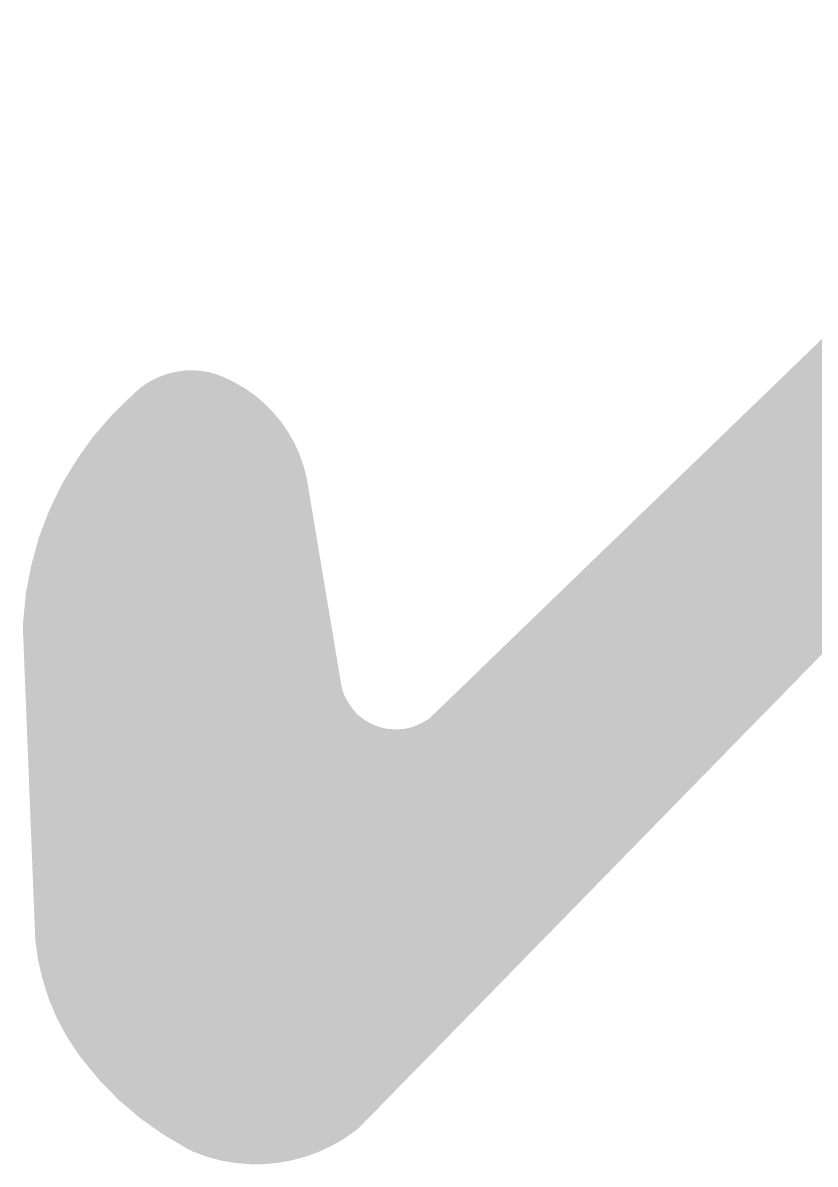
# Model space of a CAD drawing. Extents: x -22 to 197, y -17 to 116.
# Drawn here: x 120.48 to 122.168, y 61.699 to 64.132 of the extents above; entities that cross this region are included whole.
import ezdxf

# ---------------------------------------------------------------- set-up
doc = ezdxf.new("R2010")
doc.units = 0
doc.header["$MEASUREMENT"] = 0
doc.layers.add('TOPOVERLAY', color=2, linetype='CONTINUOUS')

msp = doc.modelspace()

# ---------------------------------------------------------------- linework, layer by layer
at = {"layer": 'TOPOVERLAY', "const_width": 0.05}
for points in [[(121.3654, 62.6329), (122.8899, 64.1074)], [(121.1784, 61.7939), (123.0264, 63.6854)], [(122.1804, 63.4214), (122.7684, 63.4214)], [(122.1549, 63.3964), (122.7444, 63.3964)], [(122.1679, 63.4089), (122.7564, 63.4089)], [(122.1299, 63.3719), (122.7204, 63.3719)], [(122.1424, 63.3844), (122.7324, 63.3844)], [(120.7569, 63.3424), (120.7684, 63.3489)], [(120.7659, 63.3474), (120.9124, 63.3474)], [(120.7684, 63.3489), (120.7799, 63.3544)], [(120.7799, 63.3544), (120.7924, 63.3589)], [(120.7924, 63.3589), (120.8049, 63.3624)], [(120.7944, 63.3599), (120.8834, 63.3599)], [(120.8049, 63.3624), (120.8179, 63.3649)], [(120.8179, 63.3649), (120.8309, 63.3664)], [(120.8309, 63.3664), (120.8439, 63.3664)], [(120.8439, 63.3664), (120.8569, 63.3654)], [(120.8569, 63.3654), (120.8699, 63.3634)], [(120.8699, 63.3634), (120.8824, 63.3599)], [(120.8824, 63.3599), (120.8949, 63.3554)], [(120.8949, 63.3554), (120.9199, 63.3434)], [(120.9199, 63.3434), (120.9409, 63.3314)], [(122.1044, 63.3474), (122.6959, 63.3474)], [(122.1169, 63.3599), (122.7084, 63.3599)], [(120.6874, 63.2784), (120.7364, 63.3264)], [(120.7329, 63.3229), (120.9529, 63.3229)], [(120.7464, 63.3349), (120.7569, 63.3424)], [(120.7469, 63.3349), (120.9344, 63.3349)], [(120.9409, 63.3314), (120.9604, 63.3174)], [(122.0789, 63.3229), (122.6719, 63.3229)], [(122.0914, 63.3349), (122.6839, 63.3349)], [(120.7079, 63.2984), (120.9819, 63.2984)], [(120.7204, 63.3104), (120.9684, 63.3104)], [(120.9604, 63.3174), (120.9789, 63.3014)], [(120.9789, 63.3014), (120.9954, 63.2844)], [(122.0534, 63.2984), (122.6479, 63.2984)], [(122.0659, 63.3104), (122.6599, 63.3104)], [(120.6489, 63.2339), (120.6874, 63.2784)], [(120.6834, 63.2734), (121.0044, 63.2734)], [(120.6949, 63.2859), (120.9939, 63.2859)], [(120.9954, 63.2844), (121.0109, 63.2659)], [(122.0279, 63.2734), (122.6239, 63.2734)], [(122.0409, 63.2859), (122.6359, 63.2859)], [(120.6619, 63.2489), (121.0224, 63.2489)], [(120.6729, 63.2614), (121.0139, 63.2614)], [(121.0109, 63.2659), (121.0244, 63.2459)], [(122.0024, 63.2489), (122.5999, 63.2489)], [(122.0154, 63.2614), (122.6119, 63.2614)], [(120.6149, 63.1859), (120.6489, 63.2339)], [(120.6424, 63.2244), (121.0364, 63.2244)], [(120.6514, 63.2369), (121.0294, 63.2369)], [(121.0244, 63.2459), (121.0364, 63.2249)], [(121.0364, 63.2249), (121.0464, 63.2029)], [(121.9769, 63.2244), (122.5759, 63.2244)], [(121.9899, 63.2369), (122.5879, 63.2369)], [(120.6244, 63.1999), (121.0474, 63.1999)], [(120.6334, 63.2119), (121.0419, 63.2119)], [(121.0464, 63.2029), (121.0544, 63.1799)], [(121.9519, 63.1999), (122.5519, 63.1999)], [(121.9644, 63.2119), (122.5639, 63.2119)], [(120.5844, 63.1354), (120.6149, 63.1859)], [(120.6084, 63.1754), (121.0554, 63.1754)], [(120.6159, 63.1874), (121.0514, 63.1874)], [(121.0544, 63.1799), (121.0604, 63.1569)], [(121.9264, 63.1754), (122.5279, 63.1754)], [(121.9389, 63.1874), (122.5399, 63.1874)], [(120.5934, 63.1504), (121.0614, 63.1504)], [(120.6009, 63.1629), (121.0584, 63.1629)], [(121.0604, 63.1569), (121.1349, 62.7104)], [(121.9009, 63.1504), (122.5039, 63.1504)], [(121.9134, 63.1629), (122.5159, 63.1629)], [(120.5589, 63.0824), (120.5844, 63.1354)], [(120.5799, 63.1259), (121.0654, 63.1259)], [(120.5864, 63.1384), (121.0634, 63.1384)], [(121.8754, 63.1259), (122.4799, 63.1259)], [(121.8879, 63.1384), (122.4919, 63.1384)], [(120.5684, 63.1014), (121.0694, 63.1014)], [(120.5739, 63.1139), (121.0674, 63.1139)], [(121.8499, 63.1014), (122.4559, 63.1014)], [(121.8629, 63.1139), (122.4679, 63.1139)], [(120.5379, 63.0274), (120.5589, 63.0824)], [(120.5569, 63.0769), (121.0734, 63.0769)], [(120.5624, 63.0889), (121.0714, 63.0889)], [(121.8244, 63.0769), (122.4319, 63.0769)], [(121.8374, 63.0889), (122.4439, 63.0889)], [(120.5474, 63.0524), (121.0774, 63.0524)], [(120.5524, 63.0644), (121.0754, 63.0644)], [(121.7989, 63.0524), (122.4079, 63.0524)], [(121.8119, 63.0644), (122.4199, 63.0644)], [(120.5224, 62.9704), (120.5379, 63.0274)], [(120.5384, 63.0274), (121.0819, 63.0274)], [(120.5429, 63.0399), (121.0794, 63.0399)], [(121.7739, 63.0274), (122.3839, 63.0274)], [(121.7864, 63.0399), (122.3959, 63.0399)], [(120.5314, 63.0029), (121.0859, 63.0029)], [(120.5349, 63.0154), (121.0839, 63.0154)], [(121.7484, 63.0029), (122.3594, 63.0029)], [(121.7609, 63.0154), (122.3719, 63.0154)], [(120.5244, 62.9784), (121.0899, 62.9784)], [(120.5279, 62.9909), (121.0879, 62.9909)], [(121.7229, 62.9784), (122.3354, 62.9784)], [(121.7354, 62.9909), (122.3474, 62.9909)], [(120.5114, 62.9129), (120.5224, 62.9704)], [(120.5214, 62.9659), (121.0919, 62.9659)], [(121.7099, 62.9659), (122.3234, 62.9659)], [(120.5164, 62.9414), (121.0959, 62.9414)], [(120.5189, 62.9539), (121.0939, 62.9539)], [(121.6849, 62.9414), (122.2994, 62.9414)], [(121.6974, 62.9539), (122.3114, 62.9539)], [(120.5049, 62.8479), (120.5114, 62.9129)], [(120.5119, 62.9169), (121.0999, 62.9169)], [(120.5144, 62.9294), (121.0979, 62.9294)], [(121.6594, 62.9169), (122.2754, 62.9169)], [(121.6719, 62.9294), (122.2874, 62.9294)], [(120.5094, 62.8924), (121.1044, 62.8924)], [(120.5104, 62.9044), (121.1024, 62.9044)], [(121.6339, 62.8924), (122.2514, 62.8924)], [(121.6464, 62.9044), (122.2634, 62.9044)], [(120.5069, 62.8679), (121.1084, 62.8679)], [(120.5079, 62.8799), (121.1064, 62.8799)], [(121.6084, 62.8679), (122.2274, 62.8679)], [(121.6209, 62.8799), (122.2394, 62.8799)], [(120.5049, 62.8479), (120.5314, 62.1794)], [(120.5054, 62.8429), (121.1124, 62.8429)], [(120.5059, 62.8554), (121.1104, 62.8554)], [(121.5829, 62.8429), (122.2034, 62.8429)], [(121.5959, 62.8554), (122.2154, 62.8554)], [(120.5054, 62.8309), (121.1144, 62.8309)], [(120.5059, 62.8184), (121.1164, 62.8184)], [(121.5574, 62.8184), (122.1794, 62.8184)], [(121.5704, 62.8309), (122.1914, 62.8309)], [(120.5064, 62.8064), (121.1184, 62.8064)], [(120.5069, 62.7939), (121.1204, 62.7939)], [(121.5319, 62.7939), (122.1554, 62.7939)], [(121.5449, 62.8064), (122.1674, 62.8064)], [(120.5074, 62.7814), (121.1229, 62.7814)], [(120.5079, 62.7694), (121.1249, 62.7694)], [(121.5069, 62.7694), (122.1314, 62.7694)], [(121.5194, 62.7814), (122.1434, 62.7814)], [(120.5084, 62.7569), (121.1269, 62.7569)], [(120.5089, 62.7449), (121.1289, 62.7449)], [(121.4814, 62.7449), (122.1074, 62.7449)], [(121.4939, 62.7569), (122.1194, 62.7569)], [(120.5094, 62.7324), (121.1309, 62.7324)], [(120.5099, 62.7199), (121.1329, 62.7199)], [(121.4559, 62.7199), (122.0834, 62.7199)], [(121.4684, 62.7324), (122.0954, 62.7324)], [(120.5104, 62.7079), (121.1359, 62.7079)], [(120.5109, 62.6954), (121.1394, 62.6954)], [(121.1349, 62.7104), (121.1384, 62.6984)], [(121.1384, 62.6984), (121.1429, 62.6869)], [(121.1429, 62.6869), (121.1489, 62.6754)], [(121.4304, 62.6954), (122.0594, 62.6954)], [(121.4429, 62.7079), (122.0714, 62.7079)], [(120.5114, 62.6834), (121.1449, 62.6834)], [(120.5119, 62.6709), (121.1514, 62.6709)], [(121.1489, 62.6754), (121.1554, 62.6649)], [(121.1554, 62.6649), (121.1629, 62.6544)], [(121.4049, 62.6709), (122.0354, 62.6709)], [(121.4179, 62.6834), (122.0474, 62.6834)], [(120.5124, 62.6584), (121.1599, 62.6584)], [(120.5129, 62.6464), (121.1699, 62.6464)], [(121.3794, 62.6464), (122.0109, 62.6464)], [(121.3924, 62.6584), (122.0234, 62.6584)], [(120.5134, 62.6339), (121.1834, 62.6339)], [(120.5139, 62.6219), (121.2004, 62.6219)], [(121.1899, 62.6284), (121.2004, 62.6214)], [(121.2004, 62.6214), (121.2114, 62.6154)], [(121.2114, 62.6154), (121.2229, 62.6104)], [(121.3214, 62.6084), (121.3334, 62.6134)], [(121.3334, 62.6134), (121.3444, 62.6189)], [(121.3444, 62.6189), (121.3554, 62.6254)], [(121.3494, 62.6219), (121.9869, 62.6219)], [(121.3669, 62.6339), (121.9989, 62.6339)], [(120.5144, 62.6094), (121.2264, 62.6094)], [(120.5149, 62.5969), (121.9629, 62.5969)], [(121.2229, 62.6104), (121.2349, 62.6064)], [(121.2349, 62.6064), (121.2469, 62.6034)], [(121.2469, 62.6034), (121.2594, 62.6019)], [(121.2594, 62.6019), (121.2719, 62.6009)], [(121.2719, 62.6009), (121.2849, 62.6014)], [(121.2849, 62.6014), (121.2974, 62.6024)], [(121.2974, 62.6024), (121.3094, 62.6049)], [(121.3094, 62.6049), (121.3214, 62.6084)], [(121.3234, 62.6094), (121.9749, 62.6094)], [(120.5154, 62.5849), (121.9509, 62.5849)], [(120.5159, 62.5724), (121.9389, 62.5724)], [(120.5164, 62.5604), (121.9269, 62.5604)], [(120.5169, 62.5479), (121.9149, 62.5479)], [(120.5174, 62.5354), (121.9029, 62.5354)], [(120.5179, 62.5234), (121.8909, 62.5234)], [(120.5184, 62.5109), (121.8789, 62.5109)], [(120.5189, 62.4989), (121.8669, 62.4989)], [(120.5194, 62.4864), (121.8549, 62.4864)], [(120.5199, 62.4739), (121.8429, 62.4739)], [(120.5204, 62.4619), (121.8309, 62.4619)], [(120.5209, 62.4494), (121.8189, 62.4494)], [(120.5214, 62.4374), (121.8069, 62.4374)], [(120.5219, 62.4249), (121.7949, 62.4249)], [(120.5224, 62.4124), (121.7829, 62.4124)], [(120.5229, 62.4004), (121.7709, 62.4004)], [(120.5234, 62.3879), (121.7589, 62.3879)], [(120.5239, 62.3759), (121.7469, 62.3759)], [(120.5244, 62.3634), (121.7349, 62.3634)], [(120.5244, 62.3509), (121.7229, 62.3509)], [(120.5249, 62.3389), (121.7109, 62.3389)], [(120.5254, 62.3264), (121.6989, 62.3264)], [(120.5259, 62.3144), (121.6869, 62.3144)], [(120.5264, 62.3019), (121.6744, 62.3019)], [(120.5269, 62.2894), (121.6624, 62.2894)], [(120.5274, 62.2774), (121.6504, 62.2774)], [(120.5279, 62.2649), (121.6384, 62.2649)], [(120.5284, 62.2529), (121.6264, 62.2529)], [(120.5289, 62.2404), (121.6144, 62.2404)], [(120.5294, 62.2279), (121.6024, 62.2279)], [(120.5299, 62.2159), (121.5904, 62.2159)], [(120.5304, 62.2034), (121.5784, 62.2034)], [(120.5309, 62.1914), (121.5664, 62.1914)], [(120.5314, 62.1794), (120.5369, 62.1389)], [(120.5314, 62.1789), (121.5544, 62.1789)], [(120.5334, 62.1664), (121.5424, 62.1664)], [(120.5349, 62.1544), (121.5304, 62.1544)], [(120.5369, 62.1419), (121.5184, 62.1419)], [(120.5369, 62.1389), (120.5464, 62.0989)], [(120.5394, 62.1299), (121.5064, 62.1299)], [(120.5419, 62.1174), (121.4944, 62.1174)], [(120.5449, 62.1049), (121.4824, 62.1049)], [(120.5464, 62.0989), (120.5589, 62.0594)], [(120.5484, 62.0929), (121.4704, 62.0929)], [(120.5524, 62.0804), (121.4584, 62.0804)], [(120.5564, 62.0684), (121.4464, 62.0684)], [(120.5589, 62.0594), (120.5749, 62.0214)], [(120.5604, 62.0559), (121.4344, 62.0559)], [(120.5659, 62.0434), (121.4224, 62.0434)], [(120.5709, 62.0314), (121.4104, 62.0314)], [(120.5749, 62.0214), (120.5944, 61.9849)], [(120.5764, 62.0189), (121.3984, 62.0189)], [(120.5829, 62.0069), (121.3864, 62.0069)], [(120.5894, 61.9944), (121.3744, 61.9944)], [(120.5944, 61.9849), (120.6169, 61.9504)], [(120.5964, 61.9819), (121.3624, 61.9819)], [(120.6044, 61.9699), (121.3499, 61.9699)], [(120.6124, 61.9574), (121.3379, 61.9574)], [(120.6169, 61.9504), (120.6264, 61.9379)], [(120.6209, 61.9454), (121.3259, 61.9454)], [(120.6264, 61.9379), (120.6629, 61.8934)], [(120.6304, 61.9329), (121.3139, 61.9329)], [(120.6404, 61.9204), (121.3019, 61.9204)], [(120.6504, 61.9084), (121.2899, 61.9084)], [(120.6609, 61.8959), (121.2779, 61.8959)], [(120.6629, 61.8934), (120.7034, 61.8524)], [(120.6724, 61.8839), (121.2659, 61.8839)], [(120.6849, 61.8714), (121.2539, 61.8714)], [(120.6969, 61.8589), (121.2419, 61.8589)], [(120.7034, 61.8524), (120.7469, 61.8154)], [(120.7104, 61.8469), (121.2299, 61.8469)], [(120.7244, 61.8344), (121.2179, 61.8344)], [(120.7389, 61.8224), (121.2059, 61.8224)], [(120.7469, 61.8154), (120.7939, 61.7824)], [(120.7549, 61.8099), (121.1939, 61.8099)], [(120.7724, 61.7974), (121.1819, 61.7974)], [(121.1514, 61.7744), (121.1784, 61.7939)], [(120.7894, 61.7854), (121.1664, 61.7854)], [(120.7939, 61.7824), (120.8434, 61.7534)], [(120.8099, 61.7729), (121.1484, 61.7729)], [(121.1269, 61.7604), (121.1514, 61.7744)], [(120.8309, 61.7609), (121.1274, 61.7609)], [(120.8434, 61.7534), (120.8544, 61.7479)], [(120.8529, 61.7484), (121.1014, 61.7484)], [(120.8544, 61.7479), (120.8804, 61.7384)], [(120.8804, 61.7384), (120.9079, 61.7309)], [(121.0474, 61.7314), (121.0749, 61.7389)], [(121.0749, 61.7389), (121.1014, 61.7484)], [(121.1014, 61.7484), (121.1269, 61.7604)], [(120.8884, 61.7359), (121.0654, 61.7359)], [(120.9079, 61.7309), (120.9354, 61.7264)], [(120.9354, 61.7264), (120.9634, 61.7239)], [(120.9634, 61.7239), (120.9919, 61.7239)], [(120.9919, 61.7239), (121.0199, 61.7264)], [(121.0199, 61.7264), (121.0474, 61.7314)]]:
    msp.add_lwpolyline(points, dxfattribs=at)
at = {"layer": 'TOPOVERLAY', "const_width": 0.025}
for points in [[(122.1679, 63.4214, 1), (122.1929, 63.4214, 1)], [(122.1424, 63.3964, 1), (122.1674, 63.3964, 1)], [(122.1554, 63.4089, 1), (122.1804, 63.4089, 1)], [(122.1174, 63.3719, 1), (122.1424, 63.3719, 1)], [(122.1299, 63.3844, 1), (122.1549, 63.3844, 1)], [(120.7534, 63.3474, 1), (120.7784, 63.3474, 1)], [(120.7559, 63.3489, 1), (120.7809, 63.3489, 1)], [(120.7559, 63.3489, 1), (120.7809, 63.3489, 1)], [(120.7674, 63.3544, 1), (120.7924, 63.3544, 1)], [(120.7674, 63.3544, 1), (120.7924, 63.3544, 1)], [(120.7799, 63.3589, 1), (120.8049, 63.3589, 1)], [(120.7799, 63.3589, 1), (120.8049, 63.3589, 1)], [(120.7819, 63.3599, 1), (120.8069, 63.3599, 1)], [(120.7924, 63.3624, 1), (120.8174, 63.3624, 1)], [(120.7924, 63.3624, 1), (120.8174, 63.3624, 1)], [(120.8054, 63.3649, 1), (120.8304, 63.3649, 1)], [(120.8054, 63.3649, 1), (120.8304, 63.3649, 1)], [(120.8184, 63.3664, 1), (120.8434, 63.3664, 1)], [(120.8184, 63.3664, 1), (120.8434, 63.3664, 1)], [(120.8314, 63.3664, 1), (120.8564, 63.3664, 1)], [(120.8314, 63.3664, 1), (120.8564, 63.3664, 1)], [(120.8444, 63.3654, 1), (120.8694, 63.3654, 1)], [(120.8444, 63.3654, 1), (120.8694, 63.3654, 1)], [(120.8574, 63.3634, 1), (120.8824, 63.3634, 1)], [(120.8574, 63.3634, 1), (120.8824, 63.3634, 1)], [(120.8699, 63.3599, 1), (120.8949, 63.3599, 1)], [(120.8699, 63.3599, 1), (120.8949, 63.3599, 1)], [(120.8709, 63.3599, 1), (120.8959, 63.3599, 1)], [(120.8824, 63.3554, 1), (120.9074, 63.3554, 1)], [(120.8824, 63.3554, 1), (120.9074, 63.3554, 1)], [(120.8999, 63.3474, 1), (120.9249, 63.3474, 1)], [(120.9074, 63.3434, 1), (120.9324, 63.3434, 1)], [(120.9074, 63.3434, 1), (120.9324, 63.3434, 1)], [(122.0919, 63.3474, 1), (122.1169, 63.3474, 1)], [(122.1044, 63.3599, 1), (122.1294, 63.3599, 1)], [(120.7204, 63.3229, 1), (120.7454, 63.3229, 1)], [(120.7239, 63.3264, 1), (120.7489, 63.3264, 1)], [(120.7339, 63.3349, 1), (120.7589, 63.3349, 1)], [(120.7344, 63.3349, 1), (120.7594, 63.3349, 1)], [(120.7444, 63.3424, 1), (120.7694, 63.3424, 1)], [(120.7444, 63.3424, 1), (120.7694, 63.3424, 1)], [(120.9219, 63.3349, 1), (120.9469, 63.3349, 1)], [(120.9284, 63.3314, 1), (120.9534, 63.3314, 1)], [(120.9284, 63.3314, 1), (120.9534, 63.3314, 1)], [(120.9404, 63.3229, 1), (120.9654, 63.3229, 1)], [(122.0664, 63.3229, 1), (122.0914, 63.3229, 1)], [(122.0789, 63.3349, 1), (122.1039, 63.3349, 1)], [(120.6954, 63.2984, 1), (120.7204, 63.2984, 1)], [(120.7079, 63.3104, 1), (120.7329, 63.3104, 1)], [(120.9479, 63.3174, 1), (120.9729, 63.3174, 1)], [(120.9479, 63.3174, 1), (120.9729, 63.3174, 1)], [(120.9559, 63.3104, 1), (120.9809, 63.3104, 1)], [(120.9664, 63.3014, 1), (120.9914, 63.3014, 1)], [(120.9664, 63.3014, 1), (120.9914, 63.3014, 1)], [(120.9694, 63.2984, 1), (120.9944, 63.2984, 1)], [(122.0409, 63.2984, 1), (122.0659, 63.2984, 1)], [(122.0534, 63.3104, 1), (122.0784, 63.3104, 1)], [(120.6709, 63.2734, 1), (120.6959, 63.2734, 1)], [(120.6749, 63.2784, 1), (120.6999, 63.2784, 1)], [(120.6749, 63.2784, 1), (120.6999, 63.2784, 1)], [(120.6824, 63.2859, 1), (120.7074, 63.2859, 1)], [(120.9814, 63.2859, 1), (121.0064, 63.2859, 1)], [(120.9829, 63.2844, 1), (121.0079, 63.2844, 1)], [(120.9829, 63.2844, 1), (121.0079, 63.2844, 1)], [(120.9919, 63.2734, 1), (121.0169, 63.2734, 1)], [(122.0154, 63.2734, 1), (122.0404, 63.2734, 1)], [(122.0284, 63.2859, 1), (122.0534, 63.2859, 1)], [(120.6494, 63.2489, 1), (120.6744, 63.2489, 1)], [(120.6604, 63.2614, 1), (120.6854, 63.2614, 1)], [(120.9984, 63.2659, 1), (121.0234, 63.2659, 1)], [(120.9984, 63.2659, 1), (121.0234, 63.2659, 1)], [(121.0014, 63.2614, 1), (121.0264, 63.2614, 1)], [(121.0099, 63.2489, 1), (121.0349, 63.2489, 1)], [(121.9899, 63.2489, 1), (122.0149, 63.2489, 1)], [(122.0029, 63.2614, 1), (122.0279, 63.2614, 1)], [(120.6299, 63.2244, 1), (120.6549, 63.2244, 1)], [(120.6364, 63.2339, 1), (120.6614, 63.2339, 1)], [(120.6364, 63.2339, 1), (120.6614, 63.2339, 1)], [(120.6389, 63.2369, 1), (120.6639, 63.2369, 1)], [(121.0119, 63.2459, 1), (121.0369, 63.2459, 1)], [(121.0119, 63.2459, 1), (121.0369, 63.2459, 1)], [(121.0169, 63.2369, 1), (121.0419, 63.2369, 1)], [(121.0239, 63.2249, 1), (121.0489, 63.2249, 1)], [(121.0239, 63.2249, 1), (121.0489, 63.2249, 1)], [(121.0239, 63.2244, 1), (121.0489, 63.2244, 1)], [(121.9644, 63.2244, 1), (121.9894, 63.2244, 1)], [(121.9774, 63.2369, 1), (122.0024, 63.2369, 1)], [(120.6119, 63.1999, 1), (120.6369, 63.1999, 1)], [(120.6209, 63.2119, 1), (120.6459, 63.2119, 1)], [(121.0294, 63.2119, 1), (121.0544, 63.2119, 1)], [(121.0339, 63.2029, 1), (121.0589, 63.2029, 1)], [(121.0339, 63.2029, 1), (121.0589, 63.2029, 1)], [(121.0349, 63.1999, 1), (121.0599, 63.1999, 1)], [(121.9394, 63.1999, 1), (121.9644, 63.1999, 1)], [(121.9519, 63.2119, 1), (121.9769, 63.2119, 1)], [(120.5959, 63.1754, 1), (120.6209, 63.1754, 1)], [(120.6024, 63.1859, 1), (120.6274, 63.1859, 1)], [(120.6024, 63.1859, 1), (120.6274, 63.1859, 1)], [(120.6034, 63.1874, 1), (120.6284, 63.1874, 1)], [(121.0389, 63.1874, 1), (121.0639, 63.1874, 1)], [(121.0419, 63.1799, 1), (121.0669, 63.1799, 1)], [(121.0419, 63.1799, 1), (121.0669, 63.1799, 1)], [(121.0429, 63.1754, 1), (121.0679, 63.1754, 1)], [(121.9139, 63.1754, 1), (121.9389, 63.1754, 1)], [(121.9264, 63.1874, 1), (121.9514, 63.1874, 1)], [(120.5809, 63.1504, 1), (120.6059, 63.1504, 1)], [(120.5884, 63.1629, 1), (120.6134, 63.1629, 1)], [(121.0459, 63.1629, 1), (121.0709, 63.1629, 1)], [(121.0479, 63.1569, 1), (121.0729, 63.1569, 1)], [(121.0479, 63.1569, 1), (121.0729, 63.1569, 1)], [(121.0489, 63.1504, 1), (121.0739, 63.1504, 1)], [(121.8884, 63.1504, 1), (121.9134, 63.1504, 1)], [(121.9009, 63.1629, 1), (121.9259, 63.1629, 1)], [(120.5674, 63.1259, 1), (120.5924, 63.1259, 1)], [(120.5719, 63.1354, 1), (120.5969, 63.1354, 1)], [(120.5719, 63.1354, 1), (120.5969, 63.1354, 1)], [(120.5739, 63.1384, 1), (120.5989, 63.1384, 1)], [(121.0509, 63.1384, 1), (121.0759, 63.1384, 1)], [(121.0529, 63.1259, 1), (121.0779, 63.1259, 1)], [(121.8629, 63.1259, 1), (121.8879, 63.1259, 1)], [(121.8754, 63.1384, 1), (121.9004, 63.1384, 1)], [(120.5559, 63.1014, 1), (120.5809, 63.1014, 1)], [(120.5614, 63.1139, 1), (120.5864, 63.1139, 1)], [(121.0549, 63.1139, 1), (121.0799, 63.1139, 1)], [(121.0569, 63.1014, 1), (121.0819, 63.1014, 1)], [(121.8374, 63.1014, 1), (121.8624, 63.1014, 1)], [(121.8504, 63.1139, 1), (121.8754, 63.1139, 1)], [(120.5444, 63.0769, 1), (120.5694, 63.0769, 1)], [(120.5464, 63.0824, 1), (120.5714, 63.0824, 1)], [(120.5464, 63.0824, 1), (120.5714, 63.0824, 1)], [(120.5499, 63.0889, 1), (120.5749, 63.0889, 1)], [(121.0589, 63.0889, 1), (121.0839, 63.0889, 1)], [(121.0609, 63.0769, 1), (121.0859, 63.0769, 1)], [(121.8119, 63.0769, 1), (121.8369, 63.0769, 1)], [(121.8249, 63.0889, 1), (121.8499, 63.0889, 1)], [(120.5349, 63.0524, 1), (120.5599, 63.0524, 1)], [(120.5399, 63.0644, 1), (120.5649, 63.0644, 1)], [(121.0629, 63.0644, 1), (121.0879, 63.0644, 1)], [(121.0649, 63.0524, 1), (121.0899, 63.0524, 1)], [(121.7864, 63.0524, 1), (121.8114, 63.0524, 1)], [(121.7994, 63.0644, 1), (121.8244, 63.0644, 1)], [(120.5254, 63.0274, 1), (120.5504, 63.0274, 1)], [(120.5254, 63.0274, 1), (120.5504, 63.0274, 1)], [(120.5259, 63.0274, 1), (120.5509, 63.0274, 1)], [(120.5304, 63.0399, 1), (120.5554, 63.0399, 1)], [(121.0669, 63.0399, 1), (121.0919, 63.0399, 1)], [(121.0694, 63.0274, 1), (121.0944, 63.0274, 1)], [(121.7614, 63.0274, 1), (121.7864, 63.0274, 1)], [(121.7739, 63.0399, 1), (121.7989, 63.0399, 1)], [(120.5189, 63.0029, 1), (120.5439, 63.0029, 1)], [(120.5224, 63.0154, 1), (120.5474, 63.0154, 1)], [(121.0714, 63.0154, 1), (121.0964, 63.0154, 1)], [(121.0734, 63.0029, 1), (121.0984, 63.0029, 1)], [(121.7359, 63.0029, 1), (121.7609, 63.0029, 1)], [(121.7484, 63.0154, 1), (121.7734, 63.0154, 1)], [(120.5119, 62.9784, 1), (120.5369, 62.9784, 1)], [(120.5154, 62.9909, 1), (120.5404, 62.9909, 1)], [(121.0754, 62.9909, 1), (121.1004, 62.9909, 1)], [(121.0774, 62.9784, 1), (121.1024, 62.9784, 1)], [(121.7104, 62.9784, 1), (121.7354, 62.9784, 1)], [(121.7229, 62.9909, 1), (121.7479, 62.9909, 1)], [(120.5089, 62.9659, 1), (120.5339, 62.9659, 1)], [(120.5099, 62.9704, 1), (120.5349, 62.9704, 1)], [(120.5099, 62.9704, 1), (120.5349, 62.9704, 1)], [(121.0794, 62.9659, 1), (121.1044, 62.9659, 1)], [(121.6974, 62.9659, 1), (121.7224, 62.9659, 1)], [(120.5039, 62.9414, 1), (120.5289, 62.9414, 1)], [(120.5064, 62.9539, 1), (120.5314, 62.9539, 1)], [(121.0814, 62.9539, 1), (121.1064, 62.9539, 1)], [(121.0834, 62.9414, 1), (121.1084, 62.9414, 1)], [(121.6724, 62.9414, 1), (121.6974, 62.9414, 1)], [(121.6849, 62.9539, 1), (121.7099, 62.9539, 1)], [(120.4989, 62.9129, 1), (120.5239, 62.9129, 1)], [(120.4989, 62.9129, 1), (120.5239, 62.9129, 1)], [(120.4994, 62.9169, 1), (120.5244, 62.9169, 1)], [(120.5019, 62.9294, 1), (120.5269, 62.9294, 1)], [(121.0854, 62.9294, 1), (121.1104, 62.9294, 1)], [(121.0874, 62.9169, 1), (121.1124, 62.9169, 1)], [(121.6469, 62.9169, 1), (121.6719, 62.9169, 1)], [(121.6594, 62.9294, 1), (121.6844, 62.9294, 1)], [(120.4969, 62.8924, 1), (120.5219, 62.8924, 1)], [(120.4979, 62.9044, 1), (120.5229, 62.9044, 1)], [(121.0899, 62.9044, 1), (121.1149, 62.9044, 1)], [(121.0919, 62.8924, 1), (121.1169, 62.8924, 1)], [(121.6214, 62.8924, 1), (121.6464, 62.8924, 1)], [(121.6339, 62.9044, 1), (121.6589, 62.9044, 1)], [(120.4944, 62.8679, 1), (120.5194, 62.8679, 1)], [(120.4954, 62.8799, 1), (120.5204, 62.8799, 1)], [(121.0939, 62.8799, 1), (121.1189, 62.8799, 1)], [(121.0959, 62.8679, 1), (121.1209, 62.8679, 1)], [(121.5959, 62.8679, 1), (121.6209, 62.8679, 1)], [(121.6084, 62.8799, 1), (121.6334, 62.8799, 1)], [(120.4924, 62.8479, 1), (120.5174, 62.8479, 1)], [(120.4924, 62.8479, 1), (120.5174, 62.8479, 1)], [(120.4929, 62.8429, 1), (120.5179, 62.8429, 1)], [(120.4934, 62.8554, 1), (120.5184, 62.8554, 1)], [(121.0979, 62.8554, 1), (121.1229, 62.8554, 1)], [(121.0999, 62.8429, 1), (121.1249, 62.8429, 1)], [(121.5704, 62.8429, 1), (121.5954, 62.8429, 1)], [(121.5834, 62.8554, 1), (121.6084, 62.8554, 1)], [(120.4929, 62.8309, 1), (120.5179, 62.8309, 1)], [(120.4934, 62.8184, 1), (120.5184, 62.8184, 1)], [(121.1019, 62.8309, 1), (121.1269, 62.8309, 1)], [(121.1039, 62.8184, 1), (121.1289, 62.8184, 1)], [(121.5449, 62.8184, 1), (121.5699, 62.8184, 1)], [(121.5579, 62.8309, 1), (121.5829, 62.8309, 1)], [(122.1669, 62.8184, 1), (122.1919, 62.8184, 1)], [(122.1789, 62.8309, 1), (122.2039, 62.8309, 1)], [(120.4939, 62.8064, 1), (120.5189, 62.8064, 1)], [(120.4944, 62.7939, 1), (120.5194, 62.7939, 1)], [(121.1059, 62.8064, 1), (121.1309, 62.8064, 1)], [(121.1079, 62.7939, 1), (121.1329, 62.7939, 1)], [(121.5194, 62.7939, 1), (121.5444, 62.7939, 1)], [(121.5324, 62.8064, 1), (121.5574, 62.8064, 1)], [(122.1429, 62.7939, 1), (122.1679, 62.7939, 1)], [(122.1549, 62.8064, 1), (122.1799, 62.8064, 1)], [(120.4949, 62.7814, 1), (120.5199, 62.7814, 1)], [(120.4954, 62.7694, 1), (120.5204, 62.7694, 1)], [(121.1104, 62.7814, 1), (121.1354, 62.7814, 1)], [(121.1124, 62.7694, 1), (121.1374, 62.7694, 1)], [(121.4944, 62.7694, 1), (121.5194, 62.7694, 1)], [(121.5069, 62.7814, 1), (121.5319, 62.7814, 1)], [(122.1189, 62.7694, 1), (122.1439, 62.7694, 1)], [(122.1309, 62.7814, 1), (122.1559, 62.7814, 1)], [(120.4959, 62.7569, 1), (120.5209, 62.7569, 1)], [(120.4964, 62.7449, 1), (120.5214, 62.7449, 1)], [(121.1144, 62.7569, 1), (121.1394, 62.7569, 1)], [(121.1164, 62.7449, 1), (121.1414, 62.7449, 1)], [(121.4689, 62.7449, 1), (121.4939, 62.7449, 1)], [(121.4814, 62.7569, 1), (121.5064, 62.7569, 1)], [(122.0949, 62.7449, 1), (122.1199, 62.7449, 1)], [(122.1069, 62.7569, 1), (122.1319, 62.7569, 1)], [(120.4969, 62.7324, 1), (120.5219, 62.7324, 1)], [(120.4974, 62.7199, 1), (120.5224, 62.7199, 1)], [(121.1184, 62.7324, 1), (121.1434, 62.7324, 1)], [(121.1204, 62.7199, 1), (121.1454, 62.7199, 1)], [(121.4434, 62.7199, 1), (121.4684, 62.7199, 1)], [(121.4559, 62.7324, 1), (121.4809, 62.7324, 1)], [(122.0709, 62.7199, 1), (122.0959, 62.7199, 1)], [(122.0829, 62.7324, 1), (122.1079, 62.7324, 1)], [(120.4979, 62.7079, 1), (120.5229, 62.7079, 1)], [(120.4984, 62.6954, 1), (120.5234, 62.6954, 1)], [(121.1224, 62.7104, 1), (121.1474, 62.7104, 1)], [(121.1224, 62.7104, 1), (121.1474, 62.7104, 1)], [(121.1234, 62.7079, 1), (121.1484, 62.7079, 1)], [(121.1259, 62.6984, 1), (121.1509, 62.6984, 1)], [(121.1259, 62.6984, 1), (121.1509, 62.6984, 1)], [(121.1269, 62.6954, 1), (121.1519, 62.6954, 1)], [(121.1304, 62.6869, 1), (121.1554, 62.6869, 1)], [(121.1304, 62.6869, 1), (121.1554, 62.6869, 1)], [(121.4179, 62.6954, 1), (121.4429, 62.6954, 1)], [(121.4304, 62.7079, 1), (121.4554, 62.7079, 1)], [(122.0469, 62.6954, 1), (122.0719, 62.6954, 1)], [(122.0589, 62.7079, 1), (122.0839, 62.7079, 1)], [(120.4989, 62.6834, 1), (120.5239, 62.6834, 1)], [(120.4994, 62.6709, 1), (120.5244, 62.6709, 1)], [(121.1324, 62.6834, 1), (121.1574, 62.6834, 1)], [(121.1364, 62.6754, 1), (121.1614, 62.6754, 1)], [(121.1364, 62.6754, 1), (121.1614, 62.6754, 1)], [(121.1389, 62.6709, 1), (121.1639, 62.6709, 1)], [(121.1429, 62.6649, 1), (121.1679, 62.6649, 1)], [(121.1429, 62.6649, 1), (121.1679, 62.6649, 1)], [(121.3924, 62.6709, 1), (121.4174, 62.6709, 1)], [(121.4054, 62.6834, 1), (121.4304, 62.6834, 1)], [(122.0229, 62.6709, 1), (122.0479, 62.6709, 1)], [(122.0349, 62.6834, 1), (122.0599, 62.6834, 1)], [(120.4999, 62.6584, 1), (120.5249, 62.6584, 1)], [(120.5004, 62.6464, 1), (120.5254, 62.6464, 1)], [(121.1474, 62.6584, 1), (121.1724, 62.6584, 1)], [(121.1504, 62.6544, 1), (121.1754, 62.6544, 1)], [(121.1574, 62.6464, 1), (121.1824, 62.6464, 1)], [(121.3669, 62.6464, 1), (121.3919, 62.6464, 1)], [(121.3799, 62.6584, 1), (121.4049, 62.6584, 1)], [(121.9984, 62.6464, 1), (122.0234, 62.6464, 1)], [(122.0109, 62.6584, 1), (122.0359, 62.6584, 1)], [(120.5009, 62.6339, 1), (120.5259, 62.6339, 1)], [(120.5014, 62.6219, 1), (120.5264, 62.6219, 1)], [(121.1709, 62.6339, 1), (121.1959, 62.6339, 1)], [(121.1774, 62.6284, 1), (121.2024, 62.6284, 1)], [(121.1879, 62.6219, 1), (121.2129, 62.6219, 1)], [(121.1879, 62.6214, 1), (121.2129, 62.6214, 1)], [(121.1879, 62.6214, 1), (121.2129, 62.6214, 1)], [(121.1989, 62.6154, 1), (121.2239, 62.6154, 1)], [(121.1989, 62.6154, 1), (121.2239, 62.6154, 1)], [(121.3209, 62.6134, 1), (121.3459, 62.6134, 1)], [(121.3209, 62.6134, 1), (121.3459, 62.6134, 1)], [(121.3319, 62.6189, 1), (121.3569, 62.6189, 1)], [(121.3319, 62.6189, 1), (121.3569, 62.6189, 1)], [(121.3369, 62.6219, 1), (121.3619, 62.6219, 1)], [(121.3429, 62.6254, 1), (121.3679, 62.6254, 1)], [(121.3529, 62.6329, 1), (121.3779, 62.6329, 1)], [(121.3544, 62.6339, 1), (121.3794, 62.6339, 1)], [(121.9744, 62.6219, 1), (121.9994, 62.6219, 1)], [(121.9864, 62.6339, 1), (122.0114, 62.6339, 1)], [(120.5019, 62.6094, 1), (120.5269, 62.6094, 1)], [(120.5024, 62.5969, 1), (120.5274, 62.5969, 1)], [(121.2104, 62.6104, 1), (121.2354, 62.6104, 1)], [(121.2104, 62.6104, 1), (121.2354, 62.6104, 1)], [(121.2139, 62.6094, 1), (121.2389, 62.6094, 1)], [(121.2224, 62.6064, 1), (121.2474, 62.6064, 1)], [(121.2224, 62.6064, 1), (121.2474, 62.6064, 1)], [(121.2344, 62.6034, 1), (121.2594, 62.6034, 1)], [(121.2344, 62.6034, 1), (121.2594, 62.6034, 1)], [(121.2469, 62.6019, 1), (121.2719, 62.6019, 1)], [(121.2469, 62.6019, 1), (121.2719, 62.6019, 1)], [(121.2594, 62.6009, 1), (121.2844, 62.6009, 1)], [(121.2594, 62.6009, 1), (121.2844, 62.6009, 1)], [(121.2724, 62.6014, 1), (121.2974, 62.6014, 1)], [(121.2724, 62.6014, 1), (121.2974, 62.6014, 1)], [(121.2849, 62.6024, 1), (121.3099, 62.6024, 1)], [(121.2849, 62.6024, 1), (121.3099, 62.6024, 1)], [(121.2969, 62.6049, 1), (121.3219, 62.6049, 1)], [(121.2969, 62.6049, 1), (121.3219, 62.6049, 1)], [(121.3089, 62.6084, 1), (121.3339, 62.6084, 1)], [(121.3089, 62.6084, 1), (121.3339, 62.6084, 1)], [(121.3109, 62.6094, 1), (121.3359, 62.6094, 1)], [(121.9504, 62.5969, 1), (121.9754, 62.5969, 1)], [(121.9624, 62.6094, 1), (121.9874, 62.6094, 1)], [(120.5029, 62.5849, 1), (120.5279, 62.5849, 1)], [(120.5034, 62.5724, 1), (120.5284, 62.5724, 1)], [(121.9264, 62.5724, 1), (121.9514, 62.5724, 1)], [(121.9384, 62.5849, 1), (121.9634, 62.5849, 1)], [(120.5039, 62.5604, 1), (120.5289, 62.5604, 1)], [(120.5044, 62.5479, 1), (120.5294, 62.5479, 1)], [(121.9024, 62.5479, 1), (121.9274, 62.5479, 1)], [(121.9144, 62.5604, 1), (121.9394, 62.5604, 1)], [(120.5049, 62.5354, 1), (120.5299, 62.5354, 1)], [(120.5054, 62.5234, 1), (120.5304, 62.5234, 1)], [(121.8784, 62.5234, 1), (121.9034, 62.5234, 1)], [(121.8904, 62.5354, 1), (121.9154, 62.5354, 1)], [(120.5059, 62.5109, 1), (120.5309, 62.5109, 1)], [(120.5064, 62.4989, 1), (120.5314, 62.4989, 1)], [(121.8544, 62.4989, 1), (121.8794, 62.4989, 1)], [(121.8664, 62.5109, 1), (121.8914, 62.5109, 1)], [(120.5069, 62.4864, 1), (120.5319, 62.4864, 1)], [(120.5074, 62.4739, 1), (120.5324, 62.4739, 1)], [(121.8304, 62.4739, 1), (121.8554, 62.4739, 1)], [(121.8424, 62.4864, 1), (121.8674, 62.4864, 1)], [(120.5079, 62.4619, 1), (120.5329, 62.4619, 1)], [(120.5084, 62.4494, 1), (120.5334, 62.4494, 1)], [(121.8064, 62.4494, 1), (121.8314, 62.4494, 1)], [(121.8184, 62.4619, 1), (121.8434, 62.4619, 1)], [(120.5089, 62.4374, 1), (120.5339, 62.4374, 1)], [(120.5094, 62.4249, 1), (120.5344, 62.4249, 1)], [(121.7824, 62.4249, 1), (121.8074, 62.4249, 1)], [(121.7944, 62.4374, 1), (121.8194, 62.4374, 1)], [(120.5099, 62.4124, 1), (120.5349, 62.4124, 1)], [(120.5104, 62.4004, 1), (120.5354, 62.4004, 1)], [(121.7584, 62.4004, 1), (121.7834, 62.4004, 1)], [(121.7704, 62.4124, 1), (121.7954, 62.4124, 1)], [(120.5109, 62.3879, 1), (120.5359, 62.3879, 1)], [(120.5114, 62.3759, 1), (120.5364, 62.3759, 1)], [(121.7344, 62.3759, 1), (121.7594, 62.3759, 1)], [(121.7464, 62.3879, 1), (121.7714, 62.3879, 1)], [(120.5119, 62.3634, 1), (120.5369, 62.3634, 1)], [(120.5119, 62.3509, 1), (120.5369, 62.3509, 1)], [(121.7104, 62.3509, 1), (121.7354, 62.3509, 1)], [(121.7224, 62.3634, 1), (121.7474, 62.3634, 1)], [(120.5124, 62.3389, 1), (120.5374, 62.3389, 1)], [(120.5129, 62.3264, 1), (120.5379, 62.3264, 1)], [(121.6864, 62.3264, 1), (121.7114, 62.3264, 1)], [(121.6984, 62.3389, 1), (121.7234, 62.3389, 1)], [(120.5134, 62.3144, 1), (120.5384, 62.3144, 1)], [(120.5139, 62.3019, 1), (120.5389, 62.3019, 1)], [(121.6619, 62.3019, 1), (121.6869, 62.3019, 1)], [(121.6744, 62.3144, 1), (121.6994, 62.3144, 1)], [(120.5144, 62.2894, 1), (120.5394, 62.2894, 1)], [(120.5149, 62.2774, 1), (120.5399, 62.2774, 1)], [(121.6379, 62.2774, 1), (121.6629, 62.2774, 1)], [(121.6499, 62.2894, 1), (121.6749, 62.2894, 1)], [(120.5154, 62.2649, 1), (120.5404, 62.2649, 1)], [(120.5159, 62.2529, 1), (120.5409, 62.2529, 1)], [(121.6139, 62.2529, 1), (121.6389, 62.2529, 1)], [(121.6259, 62.2649, 1), (121.6509, 62.2649, 1)], [(120.5164, 62.2404, 1), (120.5414, 62.2404, 1)], [(120.5169, 62.2279, 1), (120.5419, 62.2279, 1)], [(121.5899, 62.2279, 1), (121.6149, 62.2279, 1)], [(121.6019, 62.2404, 1), (121.6269, 62.2404, 1)], [(120.5174, 62.2159, 1), (120.5424, 62.2159, 1)], [(120.5179, 62.2034, 1), (120.5429, 62.2034, 1)], [(121.5659, 62.2034, 1), (121.5909, 62.2034, 1)], [(121.5779, 62.2159, 1), (121.6029, 62.2159, 1)], [(120.5184, 62.1914, 1), (120.5434, 62.1914, 1)], [(120.5189, 62.1794, 1), (120.5439, 62.1794, 1)], [(120.5189, 62.1794, 1), (120.5439, 62.1794, 1)], [(120.5189, 62.1789, 1), (120.5439, 62.1789, 1)], [(121.5419, 62.1789, 1), (121.5669, 62.1789, 1)], [(121.5539, 62.1914, 1), (121.5789, 62.1914, 1)], [(120.5209, 62.1664, 1), (120.5459, 62.1664, 1)], [(120.5224, 62.1544, 1), (120.5474, 62.1544, 1)], [(121.5179, 62.1544, 1), (121.5429, 62.1544, 1)], [(121.5299, 62.1664, 1), (121.5549, 62.1664, 1)], [(120.5244, 62.1419, 1), (120.5494, 62.1419, 1)], [(120.5244, 62.1389, 1), (120.5494, 62.1389, 1)], [(120.5244, 62.1389, 1), (120.5494, 62.1389, 1)], [(120.5269, 62.1299, 1), (120.5519, 62.1299, 1)], [(121.4939, 62.1299, 1), (121.5189, 62.1299, 1)], [(121.5059, 62.1419, 1), (121.5309, 62.1419, 1)], [(120.5294, 62.1174, 1), (120.5544, 62.1174, 1)], [(120.5324, 62.1049, 1), (120.5574, 62.1049, 1)], [(121.4699, 62.1049, 1), (121.4949, 62.1049, 1)], [(121.4819, 62.1174, 1), (121.5069, 62.1174, 1)], [(120.5339, 62.0989, 1), (120.5589, 62.0989, 1)], [(120.5339, 62.0989, 1), (120.5589, 62.0989, 1)], [(120.5359, 62.0929, 1), (120.5609, 62.0929, 1)], [(120.5399, 62.0804, 1), (120.5649, 62.0804, 1)], [(121.4459, 62.0804, 1), (121.4709, 62.0804, 1)], [(121.4579, 62.0929, 1), (121.4829, 62.0929, 1)], [(120.5439, 62.0684, 1), (120.5689, 62.0684, 1)], [(120.5464, 62.0594, 1), (120.5714, 62.0594, 1)], [(120.5464, 62.0594, 1), (120.5714, 62.0594, 1)], [(120.5479, 62.0559, 1), (120.5729, 62.0559, 1)], [(121.4219, 62.0559, 1), (121.4469, 62.0559, 1)], [(121.4339, 62.0684, 1), (121.4589, 62.0684, 1)], [(120.5534, 62.0434, 1), (120.5784, 62.0434, 1)], [(120.5584, 62.0314, 1), (120.5834, 62.0314, 1)], [(121.3979, 62.0314, 1), (121.4229, 62.0314, 1)], [(121.4099, 62.0434, 1), (121.4349, 62.0434, 1)], [(120.5624, 62.0214, 1), (120.5874, 62.0214, 1)], [(120.5624, 62.0214, 1), (120.5874, 62.0214, 1)], [(120.5639, 62.0189, 1), (120.5889, 62.0189, 1)], [(120.5704, 62.0069, 1), (120.5954, 62.0069, 1)], [(121.3739, 62.0069, 1), (121.3989, 62.0069, 1)], [(121.3859, 62.0189, 1), (121.4109, 62.0189, 1)], [(120.5769, 61.9944, 1), (120.6019, 61.9944, 1)], [(120.5819, 61.9849, 1), (120.6069, 61.9849, 1)], [(120.5819, 61.9849, 1), (120.6069, 61.9849, 1)], [(120.5839, 61.9819, 1), (120.6089, 61.9819, 1)], [(121.3499, 61.9819, 1), (121.3749, 61.9819, 1)], [(121.3619, 61.9944, 1), (121.3869, 61.9944, 1)], [(120.5919, 61.9699, 1), (120.6169, 61.9699, 1)], [(120.5999, 61.9574, 1), (120.6249, 61.9574, 1)], [(121.3254, 61.9574, 1), (121.3504, 61.9574, 1)], [(121.3374, 61.9699, 1), (121.3624, 61.9699, 1)], [(120.6044, 61.9504, 1), (120.6294, 61.9504, 1)], [(120.6044, 61.9504, 1), (120.6294, 61.9504, 1)], [(120.6084, 61.9454, 1), (120.6334, 61.9454, 1)], [(120.6139, 61.9379, 1), (120.6389, 61.9379, 1)], [(120.6139, 61.9379, 1), (120.6389, 61.9379, 1)], [(120.6179, 61.9329, 1), (120.6429, 61.9329, 1)], [(121.3014, 61.9329, 1), (121.3264, 61.9329, 1)], [(121.3134, 61.9454, 1), (121.3384, 61.9454, 1)], [(120.6279, 61.9204, 1), (120.6529, 61.9204, 1)], [(120.6379, 61.9084, 1), (120.6629, 61.9084, 1)], [(121.2774, 61.9084, 1), (121.3024, 61.9084, 1)], [(121.2894, 61.9204, 1), (121.3144, 61.9204, 1)], [(120.6484, 61.8959, 1), (120.6734, 61.8959, 1)], [(120.6504, 61.8934, 1), (120.6754, 61.8934, 1)], [(120.6504, 61.8934, 1), (120.6754, 61.8934, 1)], [(120.6599, 61.8839, 1), (120.6849, 61.8839, 1)], [(121.2534, 61.8839, 1), (121.2784, 61.8839, 1)], [(121.2654, 61.8959, 1), (121.2904, 61.8959, 1)], [(120.6724, 61.8714, 1), (120.6974, 61.8714, 1)], [(121.2414, 61.8714, 1), (121.2664, 61.8714, 1)], [(120.6844, 61.8589, 1), (120.7094, 61.8589, 1)], [(120.6909, 61.8524, 1), (120.7159, 61.8524, 1)], [(120.6909, 61.8524, 1), (120.7159, 61.8524, 1)], [(120.6979, 61.8469, 1), (120.7229, 61.8469, 1)], [(121.2174, 61.8469, 1), (121.2424, 61.8469, 1)], [(121.2294, 61.8589, 1), (121.2544, 61.8589, 1)], [(120.7119, 61.8344, 1), (120.7369, 61.8344, 1)], [(120.7264, 61.8224, 1), (120.7514, 61.8224, 1)], [(120.7344, 61.8154, 1), (120.7594, 61.8154, 1)], [(120.7344, 61.8154, 1), (120.7594, 61.8154, 1)], [(121.1934, 61.8224, 1), (121.2184, 61.8224, 1)], [(121.2054, 61.8344, 1), (121.2304, 61.8344, 1)], [(120.7424, 61.8099, 1), (120.7674, 61.8099, 1)], [(120.7599, 61.7974, 1), (120.7849, 61.7974, 1)], [(121.1659, 61.7939, 1), (121.1909, 61.7939, 1)], [(121.1659, 61.7939, 1), (121.1909, 61.7939, 1)], [(121.1694, 61.7974, 1), (121.1944, 61.7974, 1)], [(121.1814, 61.8099, 1), (121.2064, 61.8099, 1)], [(120.7769, 61.7854, 1), (120.8019, 61.7854, 1)], [(120.7814, 61.7824, 1), (120.8064, 61.7824, 1)], [(120.7814, 61.7824, 1), (120.8064, 61.7824, 1)], [(120.7974, 61.7729, 1), (120.8224, 61.7729, 1)], [(121.1359, 61.7729, 1), (121.1609, 61.7729, 1)], [(121.1389, 61.7744, 1), (121.1639, 61.7744, 1)], [(121.1389, 61.7744, 1), (121.1639, 61.7744, 1)], [(121.1539, 61.7854, 1), (121.1789, 61.7854, 1)], [(120.8184, 61.7609, 1), (120.8434, 61.7609, 1)], [(120.8309, 61.7534, 1), (120.8559, 61.7534, 1)], [(120.8309, 61.7534, 1), (120.8559, 61.7534, 1)], [(120.8404, 61.7484, 1), (120.8654, 61.7484, 1)], [(120.8419, 61.7479, 1), (120.8669, 61.7479, 1)], [(120.8419, 61.7479, 1), (120.8669, 61.7479, 1)], [(120.8679, 61.7384, 1), (120.8929, 61.7384, 1)], [(120.8679, 61.7384, 1), (120.8929, 61.7384, 1)], [(121.0624, 61.7389, 1), (121.0874, 61.7389, 1)], [(121.0624, 61.7389, 1), (121.0874, 61.7389, 1)], [(121.0889, 61.7484, 1), (121.1139, 61.7484, 1)], [(121.0889, 61.7484, 1), (121.1139, 61.7484, 1)], [(121.0889, 61.7484, 1), (121.1139, 61.7484, 1)], [(121.1144, 61.7604, 1), (121.1394, 61.7604, 1)], [(121.1144, 61.7604, 1), (121.1394, 61.7604, 1)], [(121.1149, 61.7609, 1), (121.1399, 61.7609, 1)], [(120.8759, 61.7359, 1), (120.9009, 61.7359, 1)], [(120.8954, 61.7309, 1), (120.9204, 61.7309, 1)], [(120.8954, 61.7309, 1), (120.9204, 61.7309, 1)], [(120.9229, 61.7264, 1), (120.9479, 61.7264, 1)], [(120.9229, 61.7264, 1), (120.9479, 61.7264, 1)], [(120.9509, 61.7239, 1), (120.9759, 61.7239, 1)], [(120.9509, 61.7239, 1), (120.9759, 61.7239, 1)], [(120.9794, 61.7239, 1), (121.0044, 61.7239, 1)], [(120.9794, 61.7239, 1), (121.0044, 61.7239, 1)], [(121.0074, 61.7264, 1), (121.0324, 61.7264, 1)], [(121.0074, 61.7264, 1), (121.0324, 61.7264, 1)], [(121.0349, 61.7314, 1), (121.0599, 61.7314, 1)], [(121.0349, 61.7314, 1), (121.0599, 61.7314, 1)], [(121.0529, 61.7359, 1), (121.0779, 61.7359, 1)]]:
    msp.add_lwpolyline(points, format="xyb", close=True, dxfattribs=at)

doc.saveas('drawing.dxf')
